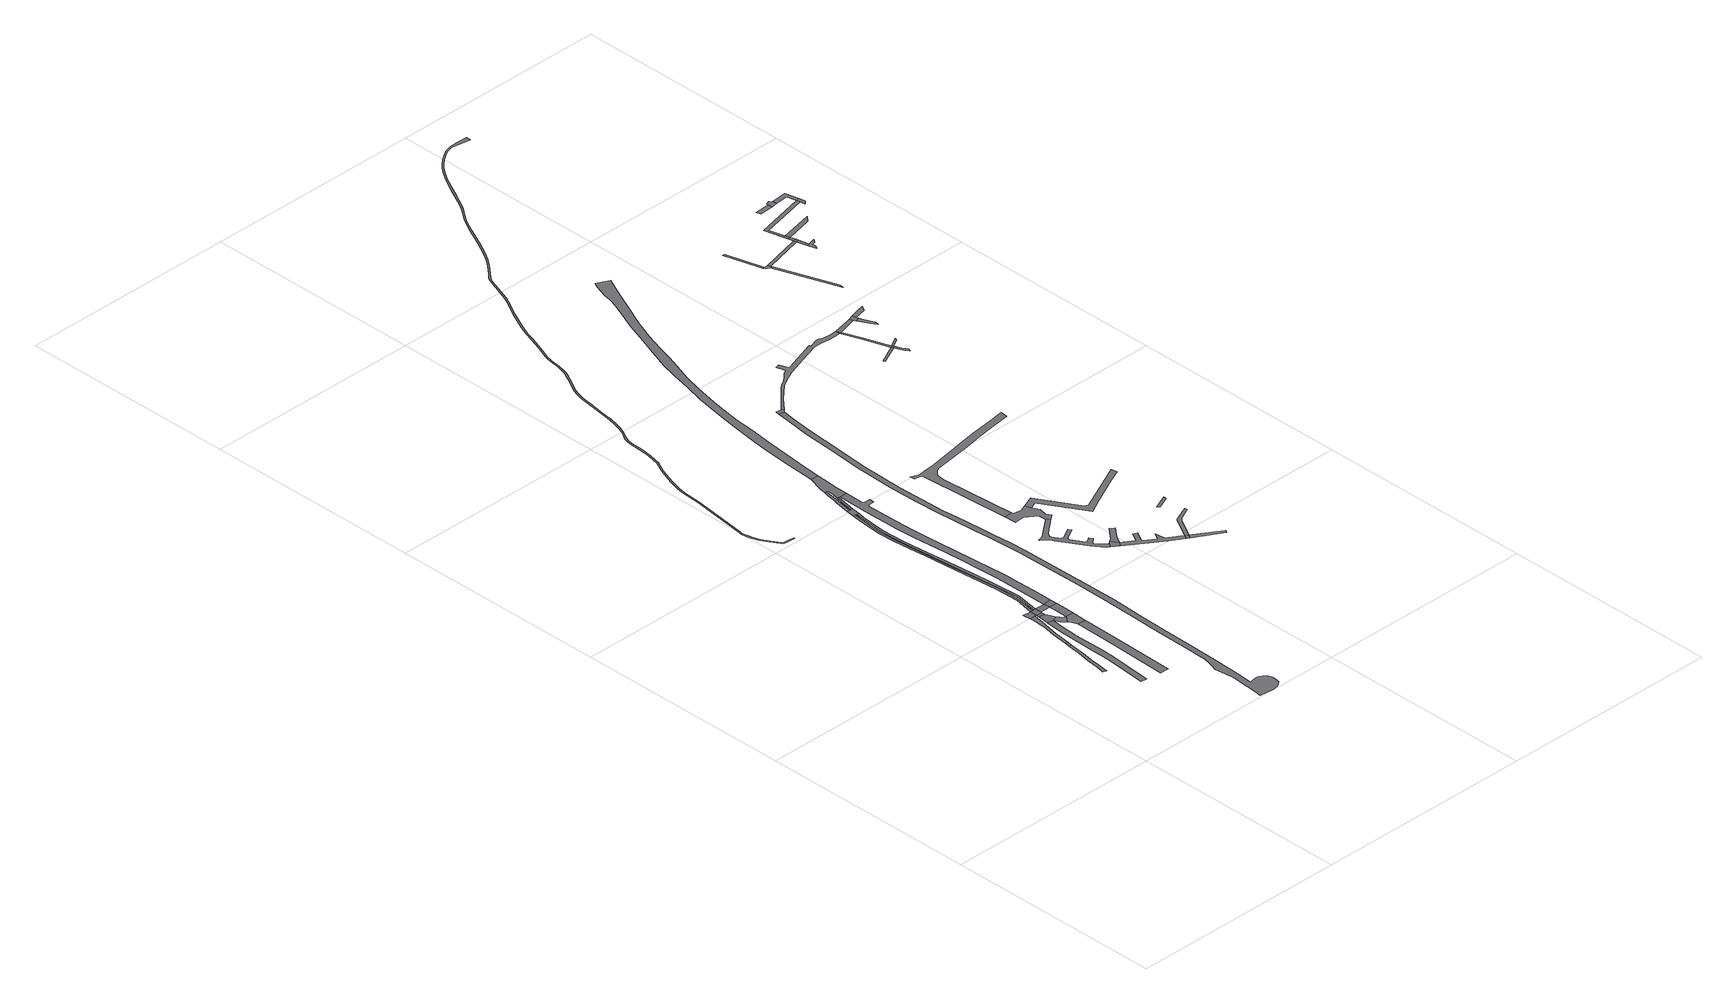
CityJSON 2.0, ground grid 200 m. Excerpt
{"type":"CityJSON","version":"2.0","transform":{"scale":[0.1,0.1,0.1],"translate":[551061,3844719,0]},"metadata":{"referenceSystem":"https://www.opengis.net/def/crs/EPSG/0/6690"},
"CityObjects":{
"road1":{"type":"Road","attributes":{"RoadStructureAttribute.sectionType":"1"},"geometry":[{"type":"MultiSurface","lod":"1","boundaries":[[[0,1,2,3,4,5,6,7,8,9]]]}]},
"road2":{"type":"Road","geometry":[{"type":"MultiSurface","lod":"1","boundaries":[[[10,0,9,11]]]}]},
"road3":{"type":"Road","attributes":{"RoadStructureAttribute.sectionType":"1"},"geometry":[{"type":"MultiSurface","lod":"1","boundaries":[[[12,13,14,15,16,17,18,19,20,21,22,23,24,25,26,27,28,29]]]}]},
"road4":{"type":"Road","attributes":{"RoadStructureAttribute.sectionType":"1"},"geometry":[{"type":"MultiSurface","lod":"1","boundaries":[[[30,31,32,33,34,35,36,37,38,39,10,11]]]}]},
"road5":{"type":"Road","attributes":{"RoadStructureAttribute.sectionType":"1"},"geometry":[{"type":"MultiSurface","lod":"1","boundaries":[[[40,41,42,43,44,45,46,47,48]]]}]},
"road6":{"type":"Road","geometry":[{"type":"MultiSurface","lod":"1","boundaries":[[[49,50,34,33,51,52]]]}]},
"road7":{"type":"Road","geometry":[{"type":"MultiSurface","lod":"1","boundaries":[[[53,54,12,29,55,56,57]]]}]},
"road8":{"type":"Road","attributes":{"RoadStructureAttribute.sectionType":"1"},"geometry":[{"type":"MultiSurface","lod":"1","boundaries":[[[51,53,57,58]]]}]},
"road9":{"type":"Road","geometry":[{"type":"MultiSurface","lod":"1","boundaries":[[[59,60,61,62,52,51,58,63,64]]]}]},
"road10":{"type":"Road","geometry":[{"type":"MultiSurface","lod":"1","boundaries":[[[65,66,67,55,29,68,69,70,71]]]}]},
"road11":{"type":"Road","geometry":[{"type":"MultiSurface","lod":"1","boundaries":[[[71,70,72,73,40,48,74,75]]]}]},
"road12":{"type":"Road","attributes":{"RoadStructureAttribute.sectionType":"1"},"geometry":[{"type":"MultiSurface","lod":"1","boundaries":[[[76,64,63,77,78,79]]]}]},
"road13":{"type":"Road","attributes":{"RoadStructureAttribute.sectionType":"1"},"geometry":[{"type":"MultiSurface","lod":"1","boundaries":[[[78,80,71,75,81,82]]]}]},
"road14":{"type":"Road","geometry":[{"type":"MultiSurface","lod":"1","boundaries":[[[83,79,78,82]]]}]},
"road15":{"type":"Road","attributes":{"RoadStructureAttribute.sectionType":"1"},"geometry":[{"type":"MultiSurface","lod":"1","boundaries":[[[84,85,86,87,88,89,90,91,92,93,52,62,94,95,96,97,98,99,100,101,102,103,104]]]}]},
"road16":{"type":"Road","geometry":[{"type":"MultiSurface","lod":"1","boundaries":[[[105,106,107,108,109,110,111,112,113,114,115,59,64,116,117,118,119,120,121,122,123,124,125,126,127,128,129,130]]]}]},
"road17":{"type":"Road","attributes":{"RoadStructureAttribute.sectionType":"1"},"geometry":[{"type":"MultiSurface","lod":"1","boundaries":[[[131,132,133,134,135,136,137,138,139,140,141,142,79,83,143,144,145,146,147,148,149,150,151,152,153,154,155,156,157,158,159,160,161,162,163]]]}]},
"road18":{"type":"Road","geometry":[{"type":"MultiSurface","lod":"1","boundaries":[[[164,84,104,165,166,105,130,167,168,169,170,171,172,173]]]}]},
"road19":{"type":"Road","geometry":[{"type":"MultiSurface","lod":"1","boundaries":[[[174,175,176,177,178,164,173,179,180,181]]]}]},
"road20":{"type":"Road","geometry":[{"type":"MultiSurface","lod":"1","boundaries":[[[182,183,184,170,169,185,186]]]}]},
"road21":{"type":"Road","attributes":{"RoadStructureAttribute.sectionType":"1"},"geometry":[{"type":"MultiSurface","lod":"1","boundaries":[[[187,188,189,190,191,192,193,194,195,196,197,198,199,200,201,202,203,204,205,206,207,208,209,210,211,212,213,214,215,216,217,218,219,220,221,222,223,224,225,226,227,228,229,230,231,232,233,234,235,236,237,238,239,240,241,242,243,244,245,246,247,248,249,250]]]}]},
"road22":{"type":"Road","geometry":[{"type":"MultiSurface","lod":"1","boundaries":[[[251,252,253,254,174,181,255,256,257,258,182,186,131,163,259,260]]]}]},
"road23":{"type":"Road","attributes":{"RoadStructureAttribute.sectionType":"1"},"geometry":[{"type":"MultiSurface","lod":"1","boundaries":[[[261,262,263,264,265,266,267,268,269,270,271,272,273,274,275,276,277,278,279,280,281,282,283,284,285,286,287,288,289,290,291,292,293]]]}]},
"road24":{"type":"Road","geometry":[{"type":"MultiSurface","lod":"1","boundaries":[[[294,272,271,295,296]]]}]},
"road25":{"type":"Road","attributes":{"RoadStructureAttribute.sectionType":"1"},"geometry":[{"type":"MultiSurface","lod":"1","boundaries":[[[297,298,299,300,301,302,303,304,261,293,305,306,307,308,309]]]}]},
"road26":{"type":"Road","attributes":{"RoadStructureAttribute.sectionType":"1"},"geometry":[{"type":"MultiSurface","lod":"1","boundaries":[[[310,311,312,313,294,296]]]}]},
"road27":{"type":"Road","geometry":[{"type":"MultiSurface","lod":"1","boundaries":[[[314,315,316,317,318,319,320,321,322,323,296,295,324,325,326]]]}]},
"road28":{"type":"Road","geometry":[{"type":"MultiSurface","lod":"1","boundaries":[[[326,325,327,328]]]}]},
"road29":{"type":"Road","geometry":[{"type":"MultiSurface","lod":"1","boundaries":[[[329,187,250,330,331]]]}]},
"road30":{"type":"Road","geometry":[{"type":"MultiSurface","lod":"1","boundaries":[[[332,333,328,327]]]}]},
"road31":{"type":"Road","attributes":{"RoadStructureAttribute.sectionType":"1"},"geometry":[{"type":"MultiSurface","lod":"1","boundaries":[[[334,335,336,337,338,339,340,341,342,343,309,308]]]}]},
"road32":{"type":"Road","attributes":{"RoadStructureAttribute.sectionType":"1"},"geometry":[{"type":"MultiSurface","lod":"1","boundaries":[[[344,345,346,347,348,349,350,351,352,353,354,355,356,357,358,359,360,361,362,363,364,301,300]]]}]},
"road33":{"type":"Road","attributes":{"RoadStructureAttribute.sectionType":"1"},"geometry":[{"type":"MultiSurface","lod":"1","boundaries":[[[365,366,367,368,369,370,371,372,373,374,375,376,377,378,379,380,381,382,383,384,385,386,387,251,260,388,389,390,391,392,393,394,395,396,397,398,399,400,401,402,403,404,405,406]]]}]},
"road34":{"type":"Road","attributes":{"RoadStructureAttribute.sectionType":"1"},"geometry":[{"type":"MultiSurface","lod":"1","boundaries":[[[407,408,409,410,411,412,413,414,326,328]]]}]},
"road35":{"type":"Road","attributes":{"RoadStructureAttribute.sectionType":"1"},"geometry":[{"type":"MultiSurface","lod":"1","boundaries":[[[415,416,417,418,419,420,421,422,423,424,425,426,427,428,429,430,431,432,433,434,435,436,437,438,439,440,441,442,443,444,445,446,447,448,449,450,451,452,453,454,455,456,457,458,459,460,461,462,463,464,465,466,467,468,469,470,471,472,473,474,475,476,477,478,479,480,481,482,483,484,485,486,487,488,489,490,491,492,493,494,495,496,497,498,499,500,501,502,503,504,505,506,507,508,509,510,511,512,513,514,515,516,517,518,519,520,521,522,523,524,525,526,527,528,529,530,531,532,533,534,535,536,537,538,539,540,541,542,543,544,545,546,547,548,549,550,551,552,553,554,555,556,557,558,559,560,561,562,563,564,565,566,567,568,569,570,571,572]]]}]},
"road36":{"type":"Road","geometry":[{"type":"MultiSurface","lod":"1","boundaries":[[[573,574,575,576]]]}]},
"road37":{"type":"Road","attributes":{"RoadStructureAttribute.sectionType":"1"},"geometry":[{"type":"MultiSurface","lod":"1","boundaries":[[[577,578,579,580,581,582,583,584,585,586,587,588,589,590,591,592,593,594,595,331,330,596,597,598,599,600,601,602,603,604,605,606]]]}]},
"road38":{"type":"Road","geometry":[{"type":"MultiSurface","lod":"1","boundaries":[[[607,608,609,610]]]}]},
"road39":{"type":"Road","geometry":[{"type":"MultiSurface","lod":"1","boundaries":[[[606,605,611]]]}]},
"road40":{"type":"Road","attributes":{"RoadStructureAttribute.sectionType":"1"},"geometry":[{"type":"MultiSurface","lod":"1","boundaries":[[[605,612,607,613,614,611]]]}]},
"road41":{"type":"Road","geometry":[{"type":"MultiSurface","lod":"1","boundaries":[[[613,607,610,615]]]}]},
"road42":{"type":"Road","geometry":[{"type":"MultiSurface","lod":"1","boundaries":[[[616,617,618,619,620,621,615,610]]]}]},
"road43":{"type":"Road","attributes":{"RoadStructureAttribute.sectionType":"1"},"geometry":[{"type":"MultiSurface","lod":"1","boundaries":[[[622,623,613,615]]]}]},
"road44":{"type":"Road","geometry":[{"type":"MultiSurface","lod":"1","boundaries":[[[624,625,606,611,626,627]]]}]},
"road45":{"type":"Road","geometry":[{"type":"MultiSurface","lod":"1","boundaries":[[[628,624,627,629,630,631]]]}]},
"road46":{"type":"Road","attributes":{"RoadStructureAttribute.sectionType":"1"},"geometry":[{"type":"MultiSurface","lod":"1","boundaries":[[[632,633,634,635,636,637,638,630,629]]]}]},
"road47":{"type":"Road","attributes":{"RoadStructureAttribute.sectionType":"1"},"geometry":[{"type":"MultiSurface","lod":"1","boundaries":[[[639,640,641,628,631]]]}]},
"road48":{"type":"Road","attributes":{"RoadStructureAttribute.sectionType":"1"},"geometry":[{"type":"MultiSurface","lod":"1","boundaries":[[[642,643,644,645,646,647]]]}]},
"road49":{"type":"Road","geometry":[{"type":"MultiSurface","lod":"1","boundaries":[[[648,649,650,647,646,651,652,653,654,655,656,657]]]}]},
"road50":{"type":"Road","attributes":{"RoadStructureAttribute.sectionType":"1"},"geometry":[{"type":"MultiSurface","lod":"1","boundaries":[[[658,659,656,655]]]}]},
"road51":{"type":"Road","attributes":{"RoadStructureAttribute.sectionType":"1"},"geometry":[{"type":"MultiSurface","lod":"1","boundaries":[[[660,648,657,661]]]}]},
"road52":{"type":"Road","attributes":{"RoadStructureAttribute.sectionType":"1"},"geometry":[{"type":"MultiSurface","lod":"1","boundaries":[[[662,661,663,664]]]}]},
"road53":{"type":"Road","geometry":[{"type":"MultiSurface","lod":"1","boundaries":[[[665,660,661,662]]]}]},
"road54":{"type":"Road","attributes":{"RoadStructureAttribute.sectionType":"1"},"geometry":[{"type":"MultiSurface","lod":"1","boundaries":[[[666,667,660,665]]]}]},
"road55":{"type":"Road","geometry":[{"type":"MultiSurface","lod":"1","boundaries":[[[668,669,667,666]]]}]},
"road56":{"type":"Road","attributes":{"RoadStructureAttribute.sectionType":"1"},"geometry":[{"type":"MultiSurface","lod":"1","boundaries":[[[670,671,672,673,674,664,663]]]}]},
"road57":{"type":"Road","attributes":{"RoadStructureAttribute.sectionType":"1"},"geometry":[{"type":"MultiSurface","lod":"1","boundaries":[[[675,676,668,666]]]}]},
"road58":{"type":"Road","attributes":{"RoadStructureAttribute.sectionType":"1"},"geometry":[{"type":"MultiSurface","lod":"1","boundaries":[[[677,678,669,668,679,680]]]}]},
"road59":{"type":"Road","geometry":[{"type":"MultiSurface","lod":"1","boundaries":[[[681,682,683,684]]]}]},
"road60":{"type":"Road","geometry":[{"type":"MultiSurface","lod":"1","boundaries":[[[685,686,687,681,684,688,689]]]}]},
"road61":{"type":"Road","attributes":{"RoadStructureAttribute.sectionType":"1"},"geometry":[{"type":"MultiSurface","lod":"1","boundaries":[[[690,689,688,691,677,692]]]}]},
"road62":{"type":"Road","geometry":[{"type":"MultiSurface","lod":"1","boundaries":[[[693,694,692,677,680]]]}]}
},
"vertices":[
[697,1528,0],[677,1396,0],[660,1285,0],[642,1162,0],[631,1093,0],[660,1080,0],[677,1203,0],[687,1278,0],[696,1349,0],[720,1525,0],
[704,1566,0],[725,1563,0],
[804,1860,0],[790,1714,0],[784,1587,0],[782,1442,0],[781,1357,0],[778,1267,0],[777,1232,0],[773,1174,0],[747,794,0],[799,787,0],[835,1210,0],[835,1226,0],[836,1268,0],[839,1357,0],[836,1590,0],[838,1634,0],[842,1715,0],[859,1855,0],
[745,1714,0],[776,1862,0],[782,1898,0],[800,1997,0],[747,1991,0],[750,1961,0],[751,1906,0],[749,1891,0],[746,1844,0],[722,1714,0],
[958,1686,0],[949,1301,0],[945,1161,0],[932,768,0],[1013,767,0],[1018,1025,0],[1024,1294,0],[1031,1662,0],[1032,1685,0],
[743,2063,0],[742,2034,0],[817,1992,0],[819,2059,0],
[814,1963,0],[809,1904,0],[906,1875,0],[884,1921,0],[868,1957,0],
[869,1990,0],
[854,2065,0],[849,2057,0],[842,2057,0],[839,2062,0],[870,2003,0],[871,2063,0],
[941,1833,0],[921,1857,0],[908,1873,0],[884,1803,0],[887,1800,0],[916,1766,0],[964,1821,0],
[930,1751,0],[945,1716,0],[1032,1717,0],[1036,1819,0],
[921,2060,0],[923,2002,0],[967,2001,0],[961,2058,0],
[964,1833,0],[1038,1902,0],[1039,2001,0],
[1039,2069,0],
[783,3944,0],[769,3846,0],[760,3723,0],[753,3626,0],[760,3478,0],[780,3251,0],[787,3176,0],[815,2860,0],[850,2457,0],[855,2240,0],[872,2247,0],[871,2340,0],[868,2457,0],[827,2901,0],[798,3228,0],[796,3248,0],[775,3484,0],[774,3564,0],[773,3639,0],[778,3719,0],[803,3939,0],
[815,3936,0],[790,3719,0],[786,3641,0],[787,3564,0],[787,3481,0],[804,3288,0],[809,3235,0],[836,2929,0],[877,2462,0],[886,2345,0],[885,2248,0],[902,2235,0],[907,2285,0],[906,2350,0],[900,2443,0],[888,2618,0],[853,2984,0],[833,3192,0],[812,3415,0],[810,3426,0],[804,3551,0],[806,3634,0],[810,3704,0],[817,3776,0],[826,3872,0],[836,3933,0],
[895,4197,0],[890,3987,0],[889,3845,0],[893,3707,0],[894,3582,0],[903,3420,0],[918,3239,0],[923,3183,0],[940,2945,0],[942,2903,0],[949,2763,0],[959,2558,0],[1040,2252,0],[1038,2409,0],[1034,2542,0],[1031,2592,0],[1025,2689,0],[1016,2866,0],[999,3083,0],[979,3336,0],[970,3485,0],[970,3488,0],[963,3665,0],[960,3945,0],[968,3958,0],[983,3963,0],[1028,3966,0],[1032,4014,0],[1002,4011,0],[985,4013,0],[969,4020,0],[964,4035,0],[967,4196,0],
[795,4018,0],[805,3941,0],[813,3941,0],[842,3968,0],[847,3997,0],[850,4013,0],[832,4017,0],[827,4009,0],[820,4009,0],[817,4014,0],
[853,4321,0],[842,4269,0],[828,4194,0],[822,4166,0],[811,4109,0],[846,4167,0],[847,4173,0],[874,4317,0],
[868,4202,0],[854,4133,0],[850,4111,0],[857,4053,0],[883,4200,0],
[1362,5322,0],[1343,5191,0],[1317,4981,0],[1293,4671,0],[1271,4383,0],[1254,4016,0],[1257,3966,0],[1260,3721,0],[1269,3511,0],[1281,3366,0],[1298,3139,0],[1310,2999,0],[1321,2839,0],[1328,2682,0],[1329,2537,0],[1336,2062,0],[1330,1720,0],[1325,1447,0],[1315,1177,0],[1308,852,0],[1302,725,0],[1300,657,0],[1291,602,0],[1276,557,0],[1259,509,0],[1283,332,0],[1275,254,0],[1262,72,0],[1256,16,0],[1394,3,0],[1407,6,0],[1432,11,0],[1462,29,0],[1484,47,0],[1494,82,0],[1496,117,0],[1483,157,0],[1455,191,0],[1425,206,0],[1397,208,0],[1362,203,0],[1327,190,0],[1340,326,0],[1350,608,0],[1351,635,0],[1356,843,0],[1363,1173,0],[1373,1438,0],[1385,1720,0],[1386,2063,0],[1379,2537,0],[1378,2682,0],[1371,2842,0],[1360,3002,0],[1348,3142,0],[1331,3372,0],[1319,3517,0],[1310,3721,0],[1307,3969,0],[1321,4381,0],[1343,4669,0],[1367,4977,0],[1393,5184,0],[1411,5315,0],
[905,4520,0],[895,4477,0],[883,4434,0],[863,4374,0],[879,4319,0],[884,4319,0],[889,4312,0],[879,4257,0],[969,4310,0],[980,4516,0],
[1791,2869,0],[1635,2745,0],[1602,2722,0],[1580,2712,0],[1552,2707,0],[1552,2699,0],[1616,2645,0],[1631,2615,0],[1776,2371,0],[1847,2272,0],[1873,2254,0],[1901,2295,0],[1818,2372,0],[1813,2382,0],[1818,2392,0],[1863,2430,0],[1842,2457,0],[1808,2434,0],[1798,2432,0],[1788,2439,0],[1721,2551,0],[1724,2561,0],[1726,2568,0],[1828,2629,0],[1813,2654,0],[1713,2601,0],[1698,2603,0],[1688,2608,0],[1650,2673,0],[1650,2685,0],[1652,2700,0],[1672,2723,0],[1815,2839,0],
[1921,2310,0],[1937,2210,0],[1964,2251,0],
[1744,3091,0],[1683,3098,0],[1671,3105,0],[1666,3115,0],[1593,3111,0],[1599,3005,0],[1687,3008,0],[1785,2941,0],[1866,2880,0],[1840,2927,0],[1859,2997,0],[1826,3057,0],[1805,3114,0],
[2006,2319,0],[2080,2412,0],[2045,2437,0],[1954,2333,0],
[2254,2051,0],[2240,2136,0],[2208,2081,0],[2203,2081,0],[2113,2145,0],[2108,2155,0],[2113,2167,0],[2154,2240,0],[2119,2257,0],[2075,2179,0],[2242,2001,0],[2365,1928,0],[2387,1965,0],
[2391,1912,0],[2412,1948,0],
[1368,5359,0],[1432,5337,0],[1416,5352,0],
[2639,1765,0],[2659,1793,0],
[1889,3090,0],[2122,2695,0],[2234,2753,0],[2518,2891,0],[2632,2940,0],[2624,2997,0],[2234,2814,0],[2162,2778,0],[2126,2790,0],[1915,3155,0],
[1622,3797,0],[1624,3849,0],[1631,3877,0],[1646,3900,0],[1675,3925,0],[1710,3940,0],[2064,3994,0],[2222,4023,0],[2409,4052,0],[2571,4071,0],[2580,4144,0],[2421,4120,0],[2221,4090,0],[1719,4003,0],[1532,3979,0],[1467,4013,0],[1470,3965,0],[1517,3963,0],[1532,3959,0],[1540,3946,0],[1545,3926,0],
[1648,7568,0],[1646,7568,0],[1629,7577,0],[1607,7531,0],[1585,7466,0],[1566,7411,0],[1549,7335,0],[1522,7245,0],[1405,6969,0],[1332,6761,0],[1274,6598,0],[1208,6410,0],[1167,6254,0],[1126,6081,0],[1078,5889,0],[1052,5743,0],[1022,5573,0],[989,5358,0],[963,5180,0],[945,5015,0],[929,4840,0],[920,4712,0],[911,4602,0],[982,4550,0],[992,4668,0],[1006,4823,0],[1034,5093,0],[1059,5301,0],[1082,5516,0],[1106,5664,0],[1129,5794,0],[1175,6007,0],[1218,6175,0],[1271,6333,0],[1313,6463,0],[1356,6606,0],[1412,6774,0],[1485,6967,0],[1563,7138,0],[1622,7266,0],[1676,7387,0],[1744,7522,0],
[2513,2126,0],[2530,2144,0],[2548,2152,0],[2650,2200,0],[2647,2228,0],[2530,2174,0],[2503,2161,0],[2493,2151,0],
[2240,9679,0],[2165,9676,0],[2093,9655,0],[2046,9627,0],[1996,9592,0],[1947,9549,0],[1910,9511,0],[1878,9468,0],[1821,9385,0],[1733,9217,0],[1676,9111,0],[1627,9021,0],[1605,8988,0],[1568,8943,0],[1541,8905,0],[1509,8852,0],[1470,8779,0],[1384,8601,0],[1313,8463,0],[1268,8392,0],[1219,8329,0],[1142,8241,0],[1113,8208,0],[1095,8186,0],[1081,8153,0],[1027,8005,0],[996,7922,0],[961,7849,0],[920,7781,0],[888,7721,0],[804,7548,0],[768,7457,0],[744,7380,0],[700,7249,0],[668,7177,0],[649,7126,0],[641,7096,0],[637,7064,0],[625,6971,0],[611,6919,0],[596,6871,0],[579,6836,0],[559,6798,0],[478,6652,0],[464,6612,0],[454,6580,0],[445,6540,0],[428,6419,0],[407,6289,0],[393,6184,0],[379,6112,0],[359,6051,0],[340,5999,0],[313,5951,0],[293,5918,0],[281,5881,0],[272,5838,0],[268,5731,0],[256,5623,0],[242,5555,0],[232,5515,0],[213,5473,0],[181,5407,0],[125,5254,0],[98,5159,0],[91,5119,0],[84,5074,0],[73,4919,0],[11,4423,0],[4,4366,0],[9,4321,0],[20,4271,0],[43,4211,0],[81,4144,0],[129,4065,0],[147,4052,0],[169,4047,0],[249,4038,0],[252,4051,0],[172,4060,0],[152,4065,0],[139,4075,0],[93,4152,0],[53,4219,0],[30,4276,0],[22,4323,0],[16,4366,0],[23,4423,0],[86,4919,0],[97,5074,0],[104,5119,0],[111,5157,0],[137,5252,0],[191,5402,0],[223,5468,0],[245,5510,0],[254,5553,0],[269,5621,0],[280,5731,0],[284,5838,0],[294,5878,0],[306,5913,0],[323,5946,0],[350,5994,0],[372,6049,0],[391,6109,0],[406,6184,0],[420,6289,0],[441,6420,0],[457,6537,0],[467,6577,0],[476,6607,0],[491,6648,0],[569,6793,0],[592,6831,0],[609,6869,0],[623,6916,0],[638,6971,0],[649,7064,0],[654,7094,0],[661,7124,0],[681,7172,0],[710,7244,0],[754,7377,0],[780,7455,0],[817,7543,0],[898,7716,0],[932,7777,0],[971,7842,0],[1008,7917,0],[1040,8000,0],[1091,8151,0],[1106,8178,0],[1123,8201,0],[1153,8234,0],[1229,8322,0],[1278,8387,0],[1323,8458,0],[1394,8596,0],[1482,8774,0],[1519,8847,0],[1551,8897,0],[1578,8935,0],[1615,8981,0],[1640,9013,0],[1689,9106,0],[1745,9212,0],[1831,9378,0],[1888,9461,0],[1920,9503,0],[1957,9539,0],[2004,9582,0],[2054,9617,0],[2098,9645,0],[2166,9663,0],[2278,9642,0],[2334,9631,0],[2343,9678,0],
[2510,2391,0],[2526,2371,0],[2642,2423,0],[2642,2448,0],
[2401,5809,0],[2349,5816,0],[2341,5819,0],[2301,5836,0],[2271,5833,0],[2204,5810,0],[2191,5805,0],[2186,5820,0],[1880,5719,0],[1860,5724,0],[1837,5801,0],[1797,5791,0],[1822,5711,0],[1778,5681,0],[1743,5650,0],[1711,5620,0],[1659,5592,0],[1624,5559,0],[1518,5458,0],[1530,5446,0],[1666,5569,0],[1731,5610,0],[1830,5656,0],[2012,5720,0],[2204,5780,0],[2269,5778,0],[2347,5771,0],[2404,5772,0],[2469,5775,0],[2466,5817,0],
[2613,5364,0],[2437,5275,0],[2442,5257,0],[2621,5342,0],
[2484,5775,0],
[2531,5603,0],[2631,5374,0],[2548,5608,0],
[2638,5359,0],
[2644,5289,0],[2659,5259,0],[2680,5227,0],[2689,5252,0],[2679,5272,0],[2661,5302,0],
[2713,5405,0],[2718,5427,0],
[2653,5859,0],[2566,5836,0],[2517,5785,0],[2666,5824,0],
[2704,5873,0],[2676,5805,0],[2716,5825,0],[2713,5840,0],
[2697,5762,0],[2730,5703,0],[2760,5653,0],[2772,5695,0],[2750,5730,0],[2737,5765,0],[2724,5800,0],
[2821,5863,0],[2850,5911,0],[2793,5898,0],
[2696,6827,0],[2610,7156,0],[2590,7158,0],[2671,6854,0],[2681,6814,0],[2699,6819,0],
[2734,6820,0],[2719,6817,0],[2709,6817,0],[2686,6804,0],[2694,6799,0],[2704,6795,0],[2717,6790,0],[2724,6777,0],[2745,6785,0],[2741,6795,0],
[2930,6199,0],[2937,6244,0],
[3108,6914,0],[3118,6891,0],
[3144,6897,0],[3142,6798,0],[3166,6804,0],
[3139,6921,0],
[3127,6969,0],[3097,6962,0],
[3112,7006,0],[3088,7001,0],
[3162,6717,0],[3182,6747,0],[3177,6777,0],[3209,6787,0],[3231,6820,0],
[3374,7029,0],[3421,7079,0],
[3516,7290,0],[3050,7175,0],[3078,7151,0],[3522,7258,0],
[3320,7398,0],[3180,7389,0],[3196,7349,0],[3324,7360,0],
[3368,7411,0],[3357,7431,0],[3318,7415,0],[3379,7365,0],[3375,7406,0],
[3518,7417,0],[3495,7375,0],[3546,7297,0],
[3532,7210,0],[3559,7240,0]
]}
